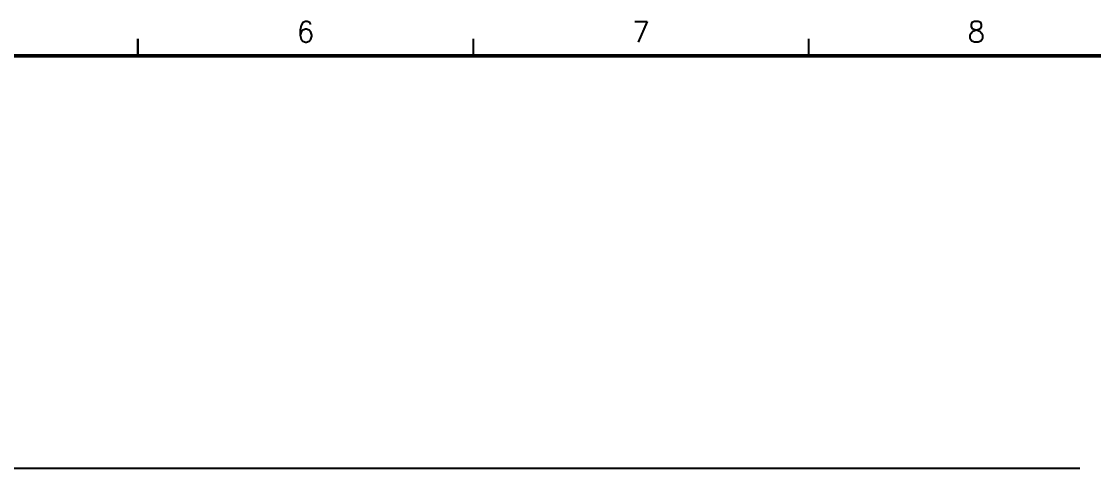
# Model space of a CAD drawing. Extents: x 295 to 953, y 10 to 290.
# Drawn here: x 718.8 to 874.6, y 225 to 290 of the extents above; entities that cross this region are included whole.
import ezdxf
from ezdxf.enums import TextEntityAlignment as Align

# ---------------------------------------------------------------- set-up
doc = ezdxf.new("R2010")
doc.units = 0
doc.header["$LTSCALE"] = 5
doc.header["$MEASUREMENT"] = 0
doc.layers.get('0').update_dxf_attribs({"linetype": 'CONTINUOUS', "lineweight": 25})
for name, color, linetype in [('DV-ABPB-A4_IN1', 4, 'CONTINUOUS'), ('문자', 4, 'CONTINUOUS'), ('테두리', 3, 'CONTINUOUS')]:
    doc.layers.add(name, color=color, linetype=linetype)
doc.styles.get("Standard").update_dxf_attribs({"font": 'simplex.shx'})

# ---------------------------------------------------------------- blocks, each defined once
blk = doc.blocks.new('C')
at = {"layer": '테두리'}
for points, const_width in [([(258.75, 287.5), (258.75, 285)], 0.3), ([(307.5, 287.5), (307.5, 285)], 0.3), ([(356.25, 287.5), (356.25, 285)], 0.3), ([(15, 285), (15, 15), (405, 15), (405, 285), (15, 285)], 0.5)]:
    blk.add_lwpolyline(points, dxfattribs=dict(at, const_width=const_width))
at = {"layer": '문자'}
for s, p in [('6', (283.12, 288.5)), ('7', (331.88, 288.5)), ('8', (380.62, 288.5))]:
    blk.add_text(s, height=3, dxfattribs=at).set_placement(p, align=Align.MIDDLE)

msp = doc.modelspace()

# ---------------------------------------------------------------- linework, layer by layer
at = {"layer": 'DV-ABPB-A4_IN1', "color": 7}
msp.add_line((872.63, 225), (501.48, 225), dxfattribs=at)

# ---------------------------------------------------------------- block references
msp.add_blockref('C', (476.98, 0))

doc.saveas('drawing.dxf')
